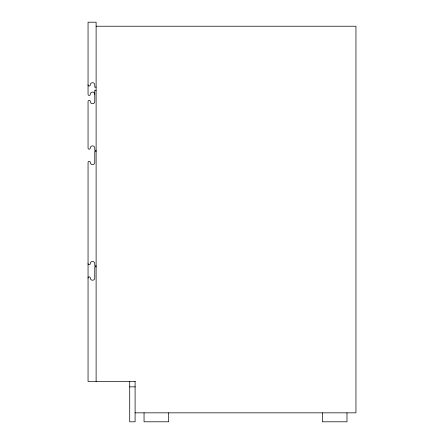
<?xml version="1.0" encoding="UTF-8"?>
<svg xmlns="http://www.w3.org/2000/svg" width="444" height="444" viewBox="0 0 444 444"><rect width="100%" height="100%" fill="white"/><g stroke="black" fill="none" stroke-linecap="round" stroke-linejoin="round"><path stroke-width="0.67" d="M96.115 26.229L355.949 26.229L355.949 412.842L135.093 412.842M96.115 87.157L94.772 87.157L94.772 84.915A2.242 2.242 0 0 0 92.535 82.678A2.242 2.242 0 0 0 90.293 84.915A1.121 1.121 0 0 1 89.172 86.036A1.121 1.121 0 0 1 88.051 84.915M96.115 90.293L94.772 90.293L94.772 101.493A2.242 2.242 0 0 1 92.535 103.735A2.242 2.242 0 0 1 90.293 101.493A1.121 1.121 0 0 0 89.172 100.372A1.121 1.121 0 0 0 88.051 101.493L88.051 148.085A1.121 1.121 0 0 0 89.172 149.201A1.121 1.121 0 0 0 90.293 148.085A2.242 2.242 0 0 1 92.535 145.843A2.242 2.242 0 0 1 94.772 148.085L94.772 150.322L96.115 150.322M96.115 151.221L94.772 151.221L94.772 162.421A2.242 2.242 0 0 1 92.535 164.657A2.242 2.242 0 0 1 90.293 162.421A1.121 1.121 0 0 0 89.172 161.3A1.121 1.121 0 0 0 88.051 162.421L88.051 381.479L135.309 381.479M96.115 265.901L94.772 265.901L94.772 263.664A2.242 2.242 0 0 0 92.535 261.422A2.242 2.242 0 0 0 90.293 263.664A1.121 1.121 0 0 1 89.172 264.785A1.121 1.121 0 0 1 88.051 263.664M96.115 266.8L94.772 266.8L94.772 278A2.242 2.242 0 0 1 92.535 280.236A2.242 2.242 0 0 1 90.293 278A1.121 1.121 0 0 0 89.172 276.878A1.121 1.121 0 0 0 88.051 278M129.715 386.857L135.248 386.857M346.986 412.82L346.986 421.8L322.35 421.8L322.35 412.82M168.692 412.82L168.692 421.8L144.05 421.8L144.05 412.82M135.093 381.479L135.093 421.8L129.715 421.8L129.715 381.479M96.115 381.479L96.115 22.2L88.051 22.2L88.051 94.328A1.121 1.121 0 0 0 89.172 95.443A1.121 1.121 0 0 0 90.293 94.328A2.242 2.242 0 0 1 92.535 92.086A2.242 2.242 0 0 1 94.772 94.328"/></g></svg>
